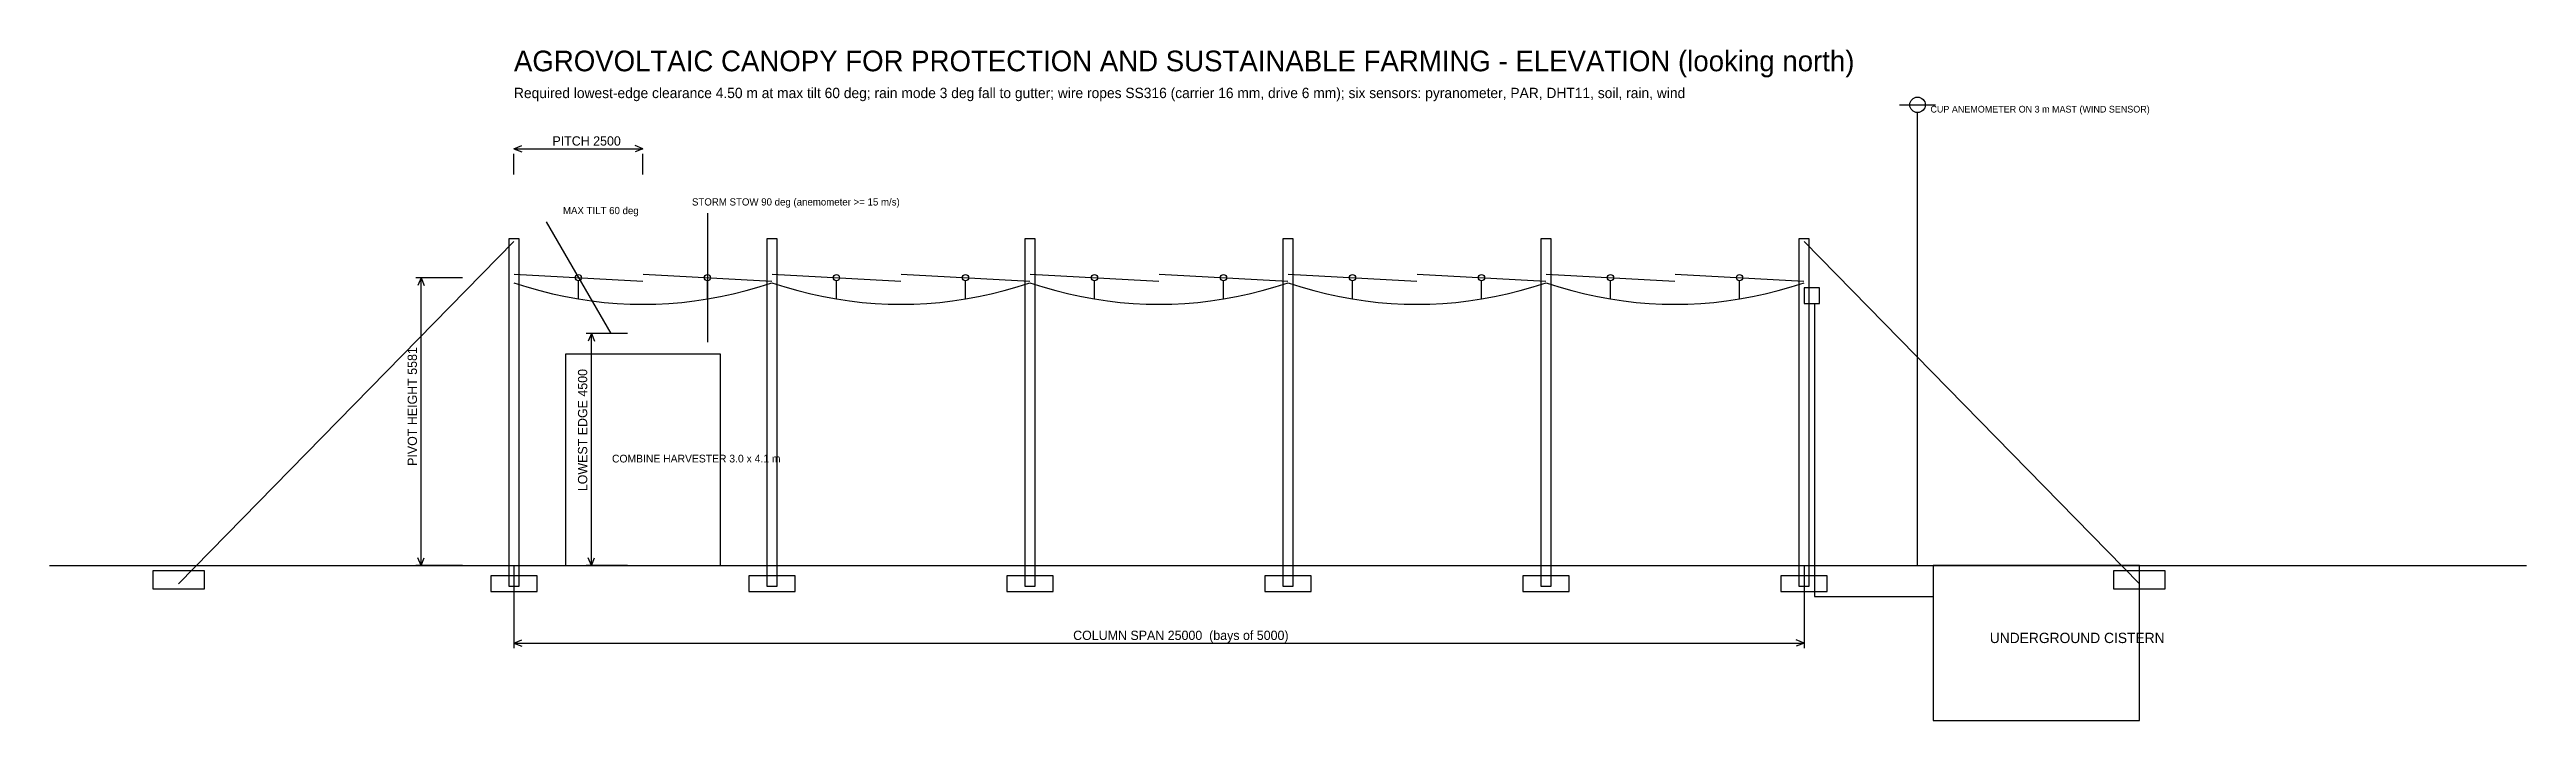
# Model space of a CAD drawing. Header units: millimetres. Extents: x -21500 to 26500, y -3000 to 10003.
import ezdxf

# ---------------------------------------------------------------- set-up
doc = ezdxf.new("R2010")
doc.units = ezdxf.units.MM
for name, color, linetype in [('DIM', 2, 'CONTINUOUS'), ('DRIVE', 1, 'CONTINUOUS'), ('HIDDEN', 8, 'CONTINUOUS'), ('PANELS', 5, 'CONTINUOUS'), ('SITE', 8, 'CONTINUOUS'), ('STRUCT', 7, 'CONTINUOUS'), ('TEXT', 7, 'CONTINUOUS'), ('WATER', 4, 'CONTINUOUS'), ('WIRES', 3, 'CONTINUOUS')]:
    doc.layers.add(name, color=color, linetype=linetype)

msp = doc.modelspace()

# ---------------------------------------------------------------- linework, layer by layer
at = {"layer": 'DIM'}
for p, q in [((-12500, 8081.23), (-12350, 8141.23)), ((-12500, 8081.23), (-10000, 8081.23)), ((-12500, 8081.23), (-12350, 8021.23)), ((-12500, 7581.23), (-12500, 7981.23)), ((-10000, 8081.23), (-10150, 8141.23)), ((-10000, 8081.23), (-10150, 8021.23)), ((-10000, 7581.23), (-10000, 7981.23)), ((-13500, 5581.23), (-14400, 5581.23)), ((-14300, 5581.23), (-14360, 5431.23)), ((-14300, 0), (-14300, 5581.23)), ((-14300, 5581.23), (-14240, 5431.23)), ((-10300, 4500), (-11100, 4500)), ((-11000, 4500), (-11060, 4350)), ((-11000, 0), (-11000, 4500)), ((-11000, 4500), (-10940, 4350)), ((-13500, 0), (-14400, 0)), ((-14300, 0), (-14360, 150)), ((-14300, 0), (-14240, 150)), ((-12500, 0), (-12500, -1600)), ((-10300, 0), (-11100, 0)), ((-11000, 0), (-11060, 150)), ((-11000, 0), (-10940, 150)), ((12500, 0), (12500, -1600)), ((-12500, -1500), (-12350, -1440)), ((12500, -1500), (12350, -1440)), ((-12500, -1500), (12500, -1500)), ((-12500, -1500), (-12350, -1560)), ((12500, -1500), (12350, -1560))]:
    msp.add_line(p, q, dxfattribs=at)
at = {"layer": 'DRIVE'}
for p, q in [((14350, 8931.23), (15050, 8931.23)), ((14700, 0), (14700, 8781.23))]:
    msp.add_line(p, q, dxfattribs=at)
msp.add_circle((14700, 8931.23), 150, dxfattribs=at)
at = {"layer": 'HIDDEN'}
for p, q in [((-8750, 6829.73), (-8750, 4332.73)), ((-11874.25, 6662.47), (-10625.75, 4500)), ((-8500, 4100), (-11500, 4100)), ((-11500, 4100), (-11500, 0)), ((-8500, 0), (-8500, 4100)), ((-11500, 0), (-8500, 0)), ((-18500, -100), (-19500, -100)), ((-19500, -100), (-19500, -450)), ((-19500, -450), (-18500, -450)), ((-18500, -450), (-18500, -100)), ((-12050, -200), (-12950, -200)), ((-12950, -200), (-12950, -500)), ((-12050, -500), (-12050, -200)), ((-7050, -200), (-7950, -200)), ((-7950, -200), (-7950, -500)), ((-7050, -500), (-7050, -200)), ((-2050, -200), (-2950, -200)), ((-2950, -200), (-2950, -500)), ((-2050, -500), (-2050, -200)), ((2950, -200), (2050, -200)), ((2050, -200), (2050, -500)), ((2950, -500), (2950, -200)), ((7950, -200), (7050, -200)), ((7050, -200), (7050, -500)), ((7950, -500), (7950, -200)), ((12950, -200), (12050, -200)), ((12050, -200), (12050, -500)), ((12950, -500), (12950, -200)), ((19500, -100), (18500, -100)), ((18500, -100), (18500, -450)), ((18500, -450), (19500, -450)), ((19500, -450), (19500, -100)), ((-12950, -500), (-12050, -500)), ((-7950, -500), (-7050, -500)), ((-2950, -500), (-2050, -500)), ((2050, -500), (2950, -500)), ((7050, -500), (7950, -500)), ((12050, -500), (12950, -500))]:
    msp.add_line(p, q, dxfattribs=at)
at = {"layer": 'PANELS'}
for p, q in [((-12496.79, 5646.57), (-10003.21, 5515.89)), ((-9996.79, 5646.57), (-7503.21, 5515.89)), ((-7496.79, 5646.57), (-5003.21, 5515.89)), ((-4996.79, 5646.57), (-2503.21, 5515.89)), ((-2496.79, 5646.57), (-3.21, 5515.89)), ((3.21, 5646.57), (2496.79, 5515.89)), ((2503.21, 5646.57), (4996.79, 5515.89)), ((5003.21, 5646.57), (7496.79, 5515.89)), ((7503.21, 5646.57), (9996.79, 5515.89)), ((10003.21, 5646.57), (12496.79, 5515.89))]:
    msp.add_line(p, q, dxfattribs=at)
at = {"layer": 'SITE'}
msp.add_line((-21500, 0), (26500, 0), dxfattribs=at)
at = {"layer": 'STRUCT'}
for p, q in [((-12400, 6331.23), (-12600, 6331.23)), ((-12600, 6331.23), (-12600, -400)), ((-12400, -400), (-12400, 6331.23)), ((-7400, 6331.23), (-7600, 6331.23)), ((-7600, 6331.23), (-7600, -400)), ((-7400, -400), (-7400, 6331.23)), ((-2400, 6331.23), (-2600, 6331.23)), ((-2600, 6331.23), (-2600, -400)), ((-2400, -400), (-2400, 6331.23)), ((2600, 6331.23), (2400, 6331.23)), ((2400, 6331.23), (2400, -400)), ((2600, -400), (2600, 6331.23)), ((7600, 6331.23), (7400, 6331.23)), ((7400, 6331.23), (7400, -400)), ((7600, -400), (7600, 6331.23)), ((12600, 6331.23), (12400, 6331.23)), ((12400, 6331.23), (12400, -400)), ((12600, -400), (12600, 6331.23)), ((-12600, -400), (-12400, -400)), ((-7600, -400), (-7400, -400)), ((-2600, -400), (-2400, -400)), ((2400, -400), (2600, -400)), ((7400, -400), (7600, -400)), ((12400, -400), (12600, -400))]:
    msp.add_line(p, q, dxfattribs=at)
for centre in [(-11250, 5581.23), (-8750, 5581.23), (-6250, 5581.23), (-3750, 5581.23), (-1250, 5581.23), (1250, 5581.23), (3750, 5581.23), (6250, 5581.23), (8750, 5581.23), (11250, 5581.23)]:
    msp.add_circle(centre, 60, dxfattribs=at)
at = {"layer": 'WATER'}
for p, q in [((12800, 5381.23), (12500, 5381.23)), ((12500, 5381.23), (12500, 5081.23)), ((12800, 5081.23), (12800, 5381.23)), ((12500, 5081.23), (12800, 5081.23)), ((12700, 5081.23), (12700, -600)), ((19000, 0), (15000, 0)), ((15000, 0), (15000, -3000)), ((19000, -3000), (19000, 0)), ((12700, -600), (15000, -600)), ((15000, -3000), (19000, -3000))]:
    msp.add_line(p, q, dxfattribs=at)
at = {"layer": 'WIRES'}
for p, q in [((-12500, 6281.23), (-19000, -350)), ((12500, 6281.23), (19000, -350)), ((-12500, 5481.23), (-12250, 5402.1)), ((-12250, 5402.1), (-12000, 5331.29)), ((-12000, 5331.29), (-11750, 5268.82)), ((-11250, 5168.86), (-11250, 5531.23)), ((-8750, 5168.86), (-8750, 5531.23)), ((-8250, 5268.82), (-8000, 5331.29)), ((-8000, 5331.29), (-7750, 5402.1)), ((-7750, 5402.1), (-7500, 5481.23)), ((-7500, 5481.23), (-7250, 5402.1)), ((-7250, 5402.1), (-7000, 5331.29)), ((-7000, 5331.29), (-6750, 5268.82)), ((-6250, 5168.86), (-6250, 5531.23)), ((-3750, 5168.86), (-3750, 5531.23)), ((-3250, 5268.82), (-3000, 5331.29)), ((-3000, 5331.29), (-2750, 5402.1)), ((-2750, 5402.1), (-2500, 5481.23)), ((-2500, 5481.23), (-2250, 5402.1)), ((-2250, 5402.1), (-2000, 5331.29)), ((-2000, 5331.29), (-1750, 5268.82)), ((-1250, 5168.86), (-1250, 5531.23)), ((1250, 5168.86), (1250, 5531.23)), ((1750, 5268.82), (2000, 5331.29)), ((2000, 5331.29), (2250, 5402.1)), ((2250, 5402.1), (2500, 5481.23)), ((2500, 5481.23), (2750, 5402.1)), ((2750, 5402.1), (3000, 5331.29)), ((3000, 5331.29), (3250, 5268.82)), ((3750, 5168.86), (3750, 5531.23)), ((6250, 5168.86), (6250, 5531.23)), ((6750, 5268.82), (7000, 5331.29)), ((7000, 5331.29), (7250, 5402.1)), ((7250, 5402.1), (7500, 5481.23)), ((7500, 5481.23), (7750, 5402.1)), ((7750, 5402.1), (8000, 5331.29)), ((8000, 5331.29), (8250, 5268.82)), ((8750, 5168.86), (8750, 5531.23)), ((11250, 5168.86), (11250, 5531.23)), ((11750, 5268.82), (12000, 5331.29)), ((12000, 5331.29), (12250, 5402.1)), ((12250, 5402.1), (12500, 5481.23)), ((-11750, 5268.82), (-11500, 5214.67)), ((-11500, 5214.67), (-11250, 5168.86)), ((-11250, 5168.86), (-11000, 5131.37)), ((-11000, 5131.37), (-10750, 5102.22)), ((-10750, 5102.22), (-10500, 5081.39)), ((-10500, 5081.39), (-10250, 5068.9)), ((-10250, 5068.9), (-10000, 5064.73)), ((-10000, 5064.73), (-9750, 5068.9)), ((-9750, 5068.9), (-9500, 5081.39)), ((-9500, 5081.39), (-9250, 5102.22)), ((-9250, 5102.22), (-9000, 5131.37)), ((-9000, 5131.37), (-8750, 5168.86)), ((-8750, 5168.86), (-8500, 5214.67)), ((-8500, 5214.67), (-8250, 5268.82)), ((-6750, 5268.82), (-6500, 5214.67)), ((-6500, 5214.67), (-6250, 5168.86)), ((-6250, 5168.86), (-6000, 5131.37)), ((-6000, 5131.37), (-5750, 5102.22)), ((-5750, 5102.22), (-5500, 5081.39)), ((-5500, 5081.39), (-5250, 5068.9)), ((-5250, 5068.9), (-5000, 5064.73)), ((-5000, 5064.73), (-4750, 5068.9)), ((-4750, 5068.9), (-4500, 5081.39)), ((-4500, 5081.39), (-4250, 5102.22)), ((-4250, 5102.22), (-4000, 5131.37)), ((-4000, 5131.37), (-3750, 5168.86)), ((-3750, 5168.86), (-3500, 5214.67)), ((-3500, 5214.67), (-3250, 5268.82)), ((-1750, 5268.82), (-1500, 5214.67)), ((-1500, 5214.67), (-1250, 5168.86)), ((-1250, 5168.86), (-1000, 5131.37)), ((-1000, 5131.37), (-750, 5102.22)), ((-750, 5102.22), (-500, 5081.39)), ((-500, 5081.39), (-250, 5068.9)), ((-250, 5068.9), (0, 5064.73)), ((0, 5064.73), (250, 5068.9)), ((250, 5068.9), (500, 5081.39)), ((500, 5081.39), (750, 5102.22)), ((750, 5102.22), (1000, 5131.37)), ((1000, 5131.37), (1250, 5168.86)), ((1250, 5168.86), (1500, 5214.67)), ((1500, 5214.67), (1750, 5268.82)), ((3250, 5268.82), (3500, 5214.67)), ((3500, 5214.67), (3750, 5168.86)), ((3750, 5168.86), (4000, 5131.37)), ((4000, 5131.37), (4250, 5102.22)), ((4250, 5102.22), (4500, 5081.39)), ((4500, 5081.39), (4750, 5068.9)), ((4750, 5068.9), (5000, 5064.73)), ((5000, 5064.73), (5250, 5068.9)), ((5250, 5068.9), (5500, 5081.39)), ((5500, 5081.39), (5750, 5102.22)), ((5750, 5102.22), (6000, 5131.37)), ((6000, 5131.37), (6250, 5168.86)), ((6250, 5168.86), (6500, 5214.67)), ((6500, 5214.67), (6750, 5268.82)), ((8250, 5268.82), (8500, 5214.67)), ((8500, 5214.67), (8750, 5168.86)), ((8750, 5168.86), (9000, 5131.37)), ((9000, 5131.37), (9250, 5102.22)), ((9250, 5102.22), (9500, 5081.39)), ((9500, 5081.39), (9750, 5068.9)), ((9750, 5068.9), (10000, 5064.73)), ((10000, 5064.73), (10250, 5068.9)), ((10250, 5068.9), (10500, 5081.39)), ((10500, 5081.39), (10750, 5102.22)), ((10750, 5102.22), (11000, 5131.37)), ((11000, 5131.37), (11250, 5168.86)), ((11250, 5168.86), (11500, 5214.67)), ((11500, 5214.67), (11750, 5268.82))]:
    msp.add_line(p, q, dxfattribs=at)

# ---------------------------------------------------------------- texts
at = {"layer": 'DIM'}
for s, p in [('PITCH 2500', (-11754, 8141.23)), ('COLUMN SPAN 25000  (bays of 5000)', (-1663.2, -1440))]:
    msp.add_text(s, height=180, dxfattribs=at).set_placement(p)
for s, p in [('PIVOT HEIGHT 5581', (-14380, 1933.82)), ('LOWEST EDGE 4500', (-11080, 1443.6))]:
    msp.add_text(s, height=180, rotation=90, dxfattribs=at).set_placement(p)
at = {"layer": 'TEXT'}
for s, height, p in [('AGROVOLTAIC CANOPY FOR PROTECTION AND SUSTAINABLE FARMING - ELEVATION (looking north)', 400, (-12500, 9581.23)), ('Required lowest-edge clearance 4.50 m at max tilt 60 deg; rain mode 3 deg fall to gutter; wire ropes SS316 (carrier 16 mm, drive 6 mm); six sensors: pyranometer, PAR, DHT11, soil, rain, wind', 200, (-12500, 9061.23)), ('CUP ANEMOMETER ON 3 m MAST (WIND SENSOR)', 130, (14950, 8781.23)), ('MAX TILT 60 deg', 140, (-11550, 6812.47)), ('STORM STOW 90 deg (anemometer >= 15 m/s)', 140, (-9050, 6979.73)), ('COMBINE HARVESTER 3.0 x 4.1 m', 150, (-10600, 2000))]:
    msp.add_text(s, height=height, dxfattribs=at).set_placement(p)
at = {"layer": 'WATER'}
msp.add_text('UNDERGROUND CISTERN', height=200, dxfattribs=at).set_placement((16100, -1500))

doc.saveas('drawing.dxf')
